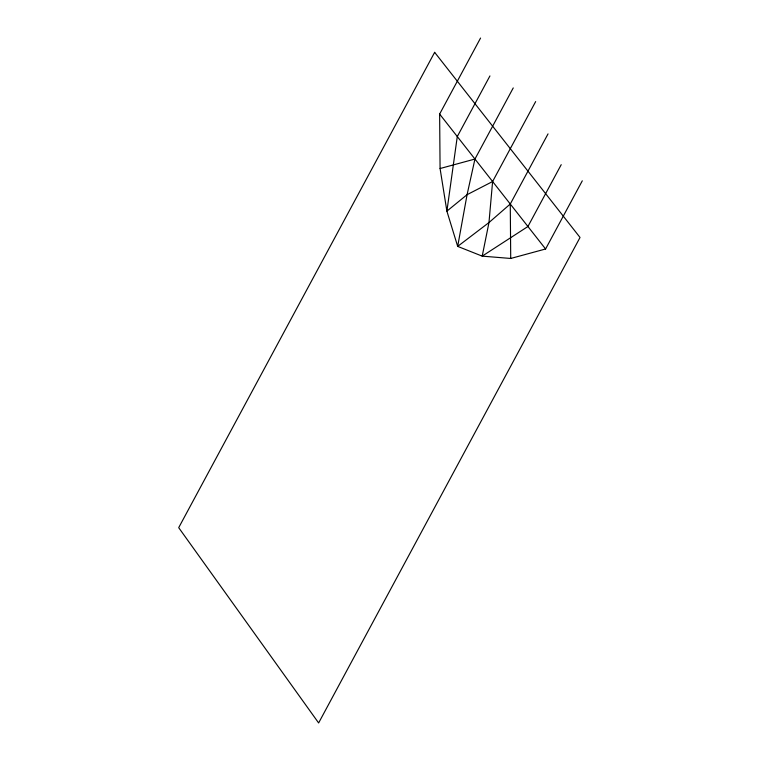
<?xml version="1.0" encoding="UTF-8"?>
<svg xmlns="http://www.w3.org/2000/svg" width="761" height="761" viewBox="0 0 761 761"><rect width="100%" height="100%" fill="white"/><g stroke="black" fill="none" stroke-linecap="round" stroke-linejoin="round"><path stroke-width="1.14" d="M535.658 101.584L492.605 181.537L488.971 222.554L482.208 256.134L510.717 258.464L545.589 248.99L582.298 180.814M513.247 87.924L474.95 159.049L467.073 194.683L457.684 246.393L482.208 256.134L527.925 226.512L561.218 164.68M548.034 133.879L510.27 204.024L488.971 222.554L457.684 246.393L446.888 211.158L440.077 168.523L439.63 114.074L480.562 38.05M489.941 75.929L457.285 136.561L446.888 211.158L467.073 194.683L492.605 181.537M440.077 168.523L474.95 159.049M439.63 114.074L545.589 248.99M510.27 204.024L510.717 258.464M434.645 52.338L178.702 527.668L318.631 722.95L580.034 237.47L434.645 52.338"/></g></svg>
